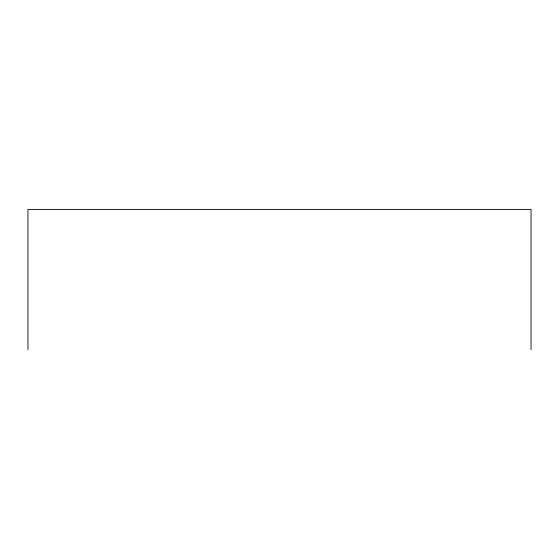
<?xml version="1.0" encoding="UTF-8"?>
<svg xmlns="http://www.w3.org/2000/svg" width="559" height="559" viewBox="0 0 559 559"><rect width="100%" height="100%" fill="white"/><g stroke="black" fill="none" stroke-linecap="round" stroke-linejoin="round"><path stroke-width="0.84" d="M531.05 349.592L531.05 209.408L27.95 209.408L27.95 349.592"/></g></svg>
